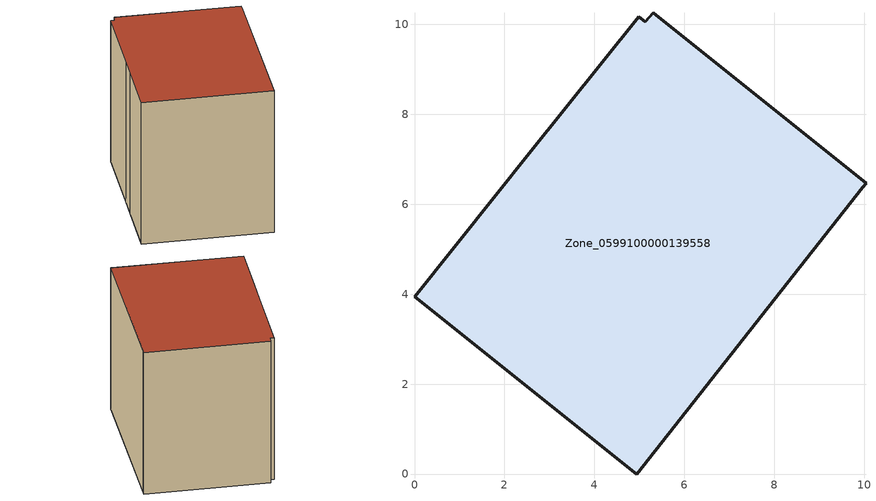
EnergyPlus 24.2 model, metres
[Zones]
Zone_0599100000139558
 floor ground (C_G): 10.04,6.47 9.97,6.38 4.94,0 0,3.94 1.81,6.2 2.55,7.13 4.98,10.17 5.13,10.06 5.3,10.26 z0.43
 wall outside (C_F): 0,3.94 4.94,0 9.97,6.38 10.04,6.47 5.3,10.26 5.13,10.06 4.98,10.17 2.55,7.13 1.81,6.2 0,3.94 z0.43:8.04
 roof outside (C_R): 5.13,10.06 4.98,10.17 2.55,7.13 1.81,6.2 0,3.94 4.94,0 9.97,6.38 10.04,6.47 5.3,10.26 z8.04
[BUILDING]
Pand.0599100000139558: North Axis=0; Terrain=City; Loads Convergence Tolerance Value=0.04; Temperature Convergence Tolerance Value=0.4; Solar Distribution=FullExterior; Maximum Number of Warmup Days=25; Minimum Number of Warmup Days=1
[Site:Location]
Rotterdam.The.Hague.AP_ZH_NLD Design_Conditions: Latitude=51.96; Longitude=4.45; Time Zone=1; Elevation=-4.5
[SITE:GROUNDTEMPERATURE:BUILDINGSURFACE]
18, 18, 18, 18, 18, 18, 18, 18, 18, 18, 18, 18
[MATERIAL] Thermal Absorptance=0.9; Solar Absorptance=0.7; Visible Absorptance=0.7
Name | Roughness | Thickness | Conductivity | Density | Specific Heat
G.TC.1965-1974 | MediumSmooth | 0.15 | 0.882353 | 540 | 1210
F.TC.1965-1974 | Rough | 0.3 | 0.697674 | 1920 | 840
R.TC.1965-1974 | MediumRough | 0.2 | 0.232558 | 1500 | 1000
[CONSTRUCTION]
C_G: G.TC.1965-1974
C_F: F.TC.1965-1974
C_R: R.TC.1965-1974
[ZONE]
Zone_0599100000139558: Type=1; Multiplier=1; Ceiling Height=Autocalculate; Volume=Autocalculate; Floor Area=autocalculate; Part of Total Floor Area=Yes
[ZONEINFILTRATION:DESIGNFLOWRATE]
Infil_Zone_0599100000139558: Zone or ZoneList or Space or SpaceList=Zone_0599100000139558; Schedule=AlwaysOn; Design Flow Rate Calculation Method=Flow/Area; Flow Rate per Floor Area=0.003; Constant Term Coefficient=1; Temperature Term Coefficient=0; Velocity Term Coefficient=0; Velocity Squared Term Coefficient=0
[HVACTEMPLATE:ZONE:IDEALLOADSAIRSYSTEM]
Zone_0599100000139558: Maximum Heating Supply Air Temperature=50; Minimum Cooling Supply Air Temperature=13; Maximum Heating Supply Air Humidity Ratio=0.0156; Minimum Cooling Supply Air Humidity Ratio=0.0077; Heating Limit=NoLimit; Cooling Limit=NoLimit; Dehumidification Control Type=ConstantSensibleHeatRatio; Cooling Sensible Heat Ratio=0.7; Dehumidification Setpoint=60; Humidification Control Type=None; Humidification Setpoint=30; Outdoor Air Method=None; Outdoor Air Flow Rate per Person=0.00944; Outdoor Air Flow Rate per Zone Floor Area=0; Outdoor Air Flow Rate per Zone=0; Demand Controlled Ventilation Type=None; Outdoor Air Economizer Type=NoEconomizer; Heat Recovery Type=None; Sensible Heat Recovery Effectiveness=0.7; Latent Heat Recovery Effectiveness=0.65
[ZONECONTROL:THERMOSTAT]
ThermostatControl_Zone_0599100000139558: Zone or ZoneList=Zone_0599100000139558; Control Type Schedule=DualSetpointControlType; Control 1=Thermostat_Zone_0599100000139558; Temperature Difference Between Cutout And Setpoint=0
[THERMOSTATSETPOINT:DUALSETPOINT]
Thermostat_Zone_0599100000139558: Heating Setpoint Temperature Schedule=HeatingSetpoint_Zone_0599100000139558; Cooling Setpoint Temperature Schedule=CoolingSetpoint_Zone_0599100000139558
[SCHEDULE:COMPACT]
HeatingSetpoint_Zone_0599100000139558: Through: 12/31, For: AllDays, Until: 24:00, 21
CoolingSetpoint_Zone_0599100000139558: Through: 12/31, For: AllDays, Until: 24:00, 24
DualSetpointControlType: Through: 12/31, For: AllDays, Until: 24:00, 4
AlwaysOn: Through: 12/31, For: AllDays, Until: 24:00, 1
